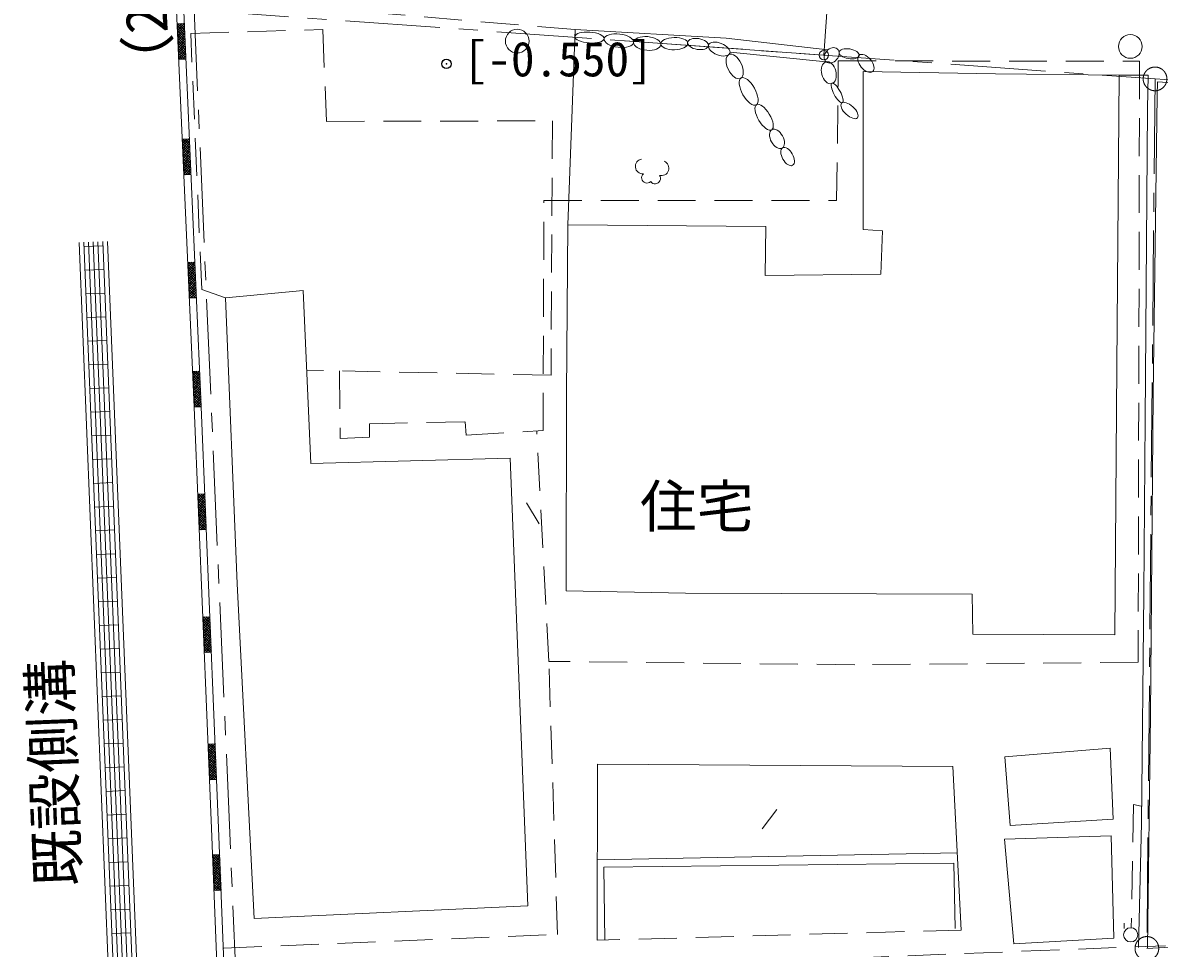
# Model space of a CAD drawing. Units: millimetres at full size, sheet at 1:400; details may follow other scales. Extents: x -117226 to 115574, y -80033 to 82367.
# Drawn here: x 31005 to 54972, y -9109 to 10407 of the extents above; entities that cross this region are included whole.
import ezdxf
from ezdxf.enums import TextEntityAlignment as Align

# ---------------------------------------------------------------- set-up
doc = ezdxf.new("R2010")
doc.units = ezdxf.units.MM
doc.header["$LTSCALE"] = 400
doc.header["$PDMODE"] = 32
doc.header["$PDSIZE"] = 200
doc.linetypes.add('CHAIN1', pattern=[8, 5, -1, 1, -1])
doc.linetypes.add('DASHED2', pattern=[3, 2, -1])
for name, color, linetype, lineweight in [('0-0_通芯', 7, 'CHAIN1', 9), ('0-8_寸法', 3, 'Continuous', 9), ('0-9_文字', 3, 'Continuous', 9), ('1-9_文字', 3, 'Continuous', 9), ('2-2_中線', 7, 'Continuous', 9), ('2-6_設備', 4, 'Continuous', 5), ('2-9_文字', 7, 'Continuous', 9), ('5-8_寸法', 7, 'Continuous', 9), ('E-1_太線', 4, 'Continuous', 5)]:
    doc.layers.add(name, color=color, linetype=linetype, lineweight=lineweight)
doc.layers.add('5-9_文字', color=2, linetype='Continuous')
doc.styles.add('ＭＳ ゴシック', font='')
doc.styles.get('ＭＳ ゴシック').set_extended_font_data('MS Gothic')

msp = doc.modelspace()

# ---------------------------------------------------------------- linework, layer by layer
at = {"layer": '0-0_通芯'}
msp.add_line((64797.2, -8551.2), (54710.8, -9112.4), dxfattribs=at)
for points in [[(35524.5, -10210.3), (34617.4, 10675.8), (54882.8, 9222.3), (54710.8, -9112.4)], [(54882.8, 9222.3), (59019.5, 8925.6), (65005.8, 8496.3)]]:
    msp.add_lwpolyline(points, dxfattribs=at)
for centre in [(54882.8, 9222.3), (54710.8, -9112.4)]:
    msp.add_circle(centre, 250, dxfattribs=at)
at = {"layer": '0-8_寸法', "color": 7}
msp.add_line((47898.8, 9723.2), (43709.5, 10023.7), dxfattribs=at)
at = {"layer": '0-8_寸法', "color": 6}
msp.add_point((47898.8, 9723.2), dxfattribs=at)
at = {"layer": '2-2_中線', "color": 4, "lineweight": 5}
for p, q in [((32194.9, 5772.5), (33463.3, -25684.8)), ((32294.9, 5776.6), (33563.2, -25680.2)), ((32694.5, 5792.7), (33962.8, -25662)), ((32794.5, 5796.7), (34062.7, -25657.4))]:
    msp.add_line(p, q, dxfattribs=at)
at = {"layer": '2-6_設備'}
for p, q in [((32393.7, 5780.6), (33525.3, -22283.4)), ((32492.6, 5784.6), (33624.1, -22279.4)), ((32591.5, 5788.5), (33723, -22275.4)), ((32693.8, 5705.8), (32298.4, 5689.9)), ((32714, 5206.3), (32318.5, 5190.3)), ((32734.1, 4706.7), (32338.6, 4690.7)), ((32754.3, 4207.1), (32358.8, 4191.1)), ((32774.4, 3707.5), (32378.9, 3691.5)), ((32794.6, 3207.9), (32399.1, 3191.9)), ((32814.7, 2708.3), (32419.2, 2692.3)), ((32834.9, 2208.7), (32439.4, 2192.7)), ((32855, 1709.1), (32459.5, 1693.1)), ((32875.1, 1209.5), (32479.6, 1193.6)), ((32895.3, 709.9), (32499.8, 694)), ((32915.4, 210.3), (32519.9, 194.4)), ((32935.6, -289.3), (32540.1, -305.2)), ((32955.7, -788.9), (32560.2, -804.8)), ((32975.9, -1288.5), (32580.4, -1304.4)), ((32996, -1788.1), (32600.5, -1804)), ((33016.1, -2287.7), (32620.6, -2303.6)), ((33036.3, -2787.3), (32640.8, -2803.2)), ((33056.4, -3286.8), (32660.9, -3302.8)), ((33076.6, -3786.4), (32681.1, -3802.4)), ((33096.7, -4286), (32701.2, -4302)), ((33116.9, -4785.6), (32721.4, -4801.6)), ((33137, -5285.2), (32741.5, -5301.2)), ((33157.1, -5784.8), (32761.6, -5800.8)), ((33177.3, -6284.4), (32781.8, -6300.4)), ((33197.4, -6784), (32801.9, -6800)), ((33217.6, -7283.6), (32822.1, -7299.5)), ((33237.7, -7783.2), (32842.2, -7799.1)), ((33257.9, -8282.8), (32862.4, -8298.7)), ((33278, -8782.4), (32882.5, -8798.3))]:
    msp.add_line(p, q, dxfattribs=at)
at = {"layer": '5-8_寸法'}
msp.add_line((47898.8, 9723.2), (48184.9, 13713), dxfattribs=at)
at = {"layer": '5-9_文字'}
msp.add_point((39940.1, 9539.1), dxfattribs=at)
at = {"layer": 'E-1_太線', "linetype": 'DASHED2'}
for p, q in [((42655.8, 10261.7), (34387.7, 10956.1)), ((54430.5, -6075.2), (54382.4, -8669.8)), ((50796.5, -8724.4), (43119.5, -8941.3)), ((35280.1, -9830.8), (55106.9, -9054.8))]:
    msp.add_line(p, q, dxfattribs=at)
at = {"layer": 'E-1_太線'}
for p, q in [((34412.8, 10390.1), (34262.9, 10383.5)), ((34301.7, 10385.2), (34264.6, 10344.7)), ((34421.1, 10203.2), (34264.6, 10346.5)), ((34354.7, 10387.5), (34267, 10291.7)), ((34407.7, 10389.9), (34269.3, 10238.7)), ((34414.9, 10342.3), (34271.7, 10185.7)), ((34418.7, 10256.2), (34278.9, 10384.2)), ((34416.4, 10309.2), (34331.9, 10386.5)), ((34414.1, 10362.2), (34384.9, 10388.9)), ((34423.4, 10150.2), (34266.9, 10293.5)), ((34425.8, 10097.2), (34269.3, 10240.5)), ((34428.1, 10044.3), (34271.6, 10187.5)), ((34417.3, 10289.3), (34274, 10132.8)), ((34430.5, 9991.3), (34274, 10134.5)), ((34432.8, 9938.3), (34276.3, 10081.5)), ((34419.6, 10236.3), (34276.4, 10079.8)), ((34422, 10183.3), (34278.7, 10026.8)), ((34424.3, 10130.3), (34281.1, 9973.8)), ((34426.7, 10077.3), (34283.4, 9920.8)), ((34435.2, 9885.3), (34278.7, 10028.5)), ((34437.5, 9832.3), (34281, 9975.5)), ((34439.9, 9779.3), (34283.3, 9922.5)), ((34442.2, 9726.3), (34285.7, 9869.5)), ((34429, 10024.3), (34285.8, 9867.8)), ((34431.4, 9971.3), (34288.1, 9814.8)), ((34433.7, 9918.3), (34290.5, 9761.8)), ((34436.1, 9865.3), (34292.8, 9708.8)), ((34444.6, 9673.3), (34288, 9816.5)), ((34425.6, 9639.8), (34290.4, 9763.6)), ((34372.6, 9637.4), (34292.7, 9710.6)), ((34319.6, 9635.1), (34295.1, 9657.6)), ((34438.4, 9812.3), (34295.2, 9655.8)), ((34296.1, 9634), (34446, 9640.7)), ((34440.8, 9759.3), (34327.4, 9635.4)), ((34443.1, 9706.4), (34380.3, 9637.8)), ((34445.5, 9653.4), (34433.3, 9640.1)), ((45921.2, 9787.9), (47945.8, 9582.4)), ((34520.6, 7956.9), (34370.7, 7950.2)), ((34409.5, 7952), (34372.4, 7911.5)), ((34528.9, 7770), (34372.4, 7913.2)), ((34462.5, 7954.3), (34374.8, 7858.5)), ((34515.5, 7956.7), (34377.1, 7805.5)), ((34526.5, 7823), (34386.7, 7951)), ((34524.2, 7876), (34439.7, 7953.3)), ((34521.8, 7929), (34492.7, 7955.6)), ((34531.2, 7717), (34374.7, 7860.2)), ((34533.6, 7664), (34377, 7807.3)), ((34535.9, 7611), (34379.4, 7754.3)), ((34522.7, 7909), (34379.5, 7752.5)), ((34538.3, 7558), (34381.7, 7701.3)), ((34525.1, 7856), (34381.8, 7699.5)), ((34527.4, 7803), (34384.2, 7646.5)), ((34529.8, 7750.1), (34386.5, 7593.5)), ((34532.1, 7697.1), (34388.9, 7540.5)), ((34540.6, 7505), (34384.1, 7648.3)), ((34543, 7452), (34386.4, 7595.3)), ((34545.3, 7399), (34388.8, 7542.3)), ((34547.7, 7346), (34391.1, 7489.3)), ((34534.5, 7644.1), (34391.2, 7487.5)), ((34550, 7293), (34393.5, 7436.3)), ((34536.8, 7591.1), (34393.6, 7434.5)), ((34539.2, 7538.1), (34395.9, 7381.6)), ((34541.5, 7485.1), (34398.3, 7328.6)), ((34543.8, 7432.1), (34400.6, 7275.6)), ((34552.4, 7240.1), (34395.8, 7383.3)), ((34533.4, 7206.5), (34398.2, 7330.3)), ((34480.4, 7204.2), (34400.5, 7277.3)), ((34546.2, 7379.1), (34402.9, 7222.6)), ((34427.4, 7201.8), (34402.9, 7224.3)), ((34403.9, 7200.8), (34553.8, 7207.4)), ((34548.5, 7326.1), (34435.1, 7202.2)), ((34550.9, 7273.1), (34488.1, 7204.5)), ((34553.2, 7220.1), (34541.1, 7206.9)), ((34635.7, 5357.9), (34485.8, 5351.3)), ((34644, 5171.1), (34487.5, 5314.3)), ((34524.6, 5353), (34487.6, 5312.5)), ((34577.6, 5355.4), (34489.9, 5259.6)), ((34630.6, 5357.7), (34492.2, 5206.6)), ((34637.8, 5310.1), (34494.6, 5153.6)), ((34641.7, 5224), (34501.8, 5352)), ((34639.3, 5277), (34554.8, 5354.4)), ((34637, 5330), (34607.8, 5356.7)), ((34646.4, 5118.1), (34489.8, 5261.3)), ((34648.7, 5065.1), (34492.2, 5208.3)), ((34651, 5012.1), (34494.5, 5155.3)), ((34640.2, 5257.1), (34496.9, 5100.6)), ((34653.4, 4959.1), (34496.9, 5102.3)), ((34655.7, 4906.1), (34499.2, 5049.3)), ((34642.5, 5204.1), (34499.3, 5047.6)), ((34644.9, 5151.1), (34501.6, 4994.6)), ((34647.2, 5098.1), (34504, 4941.6)), ((34649.6, 5045.1), (34506.3, 4888.6)), ((34658.1, 4853.1), (34501.6, 4996.3)), ((34660.4, 4800.1), (34503.9, 4943.3)), ((34662.8, 4747.1), (34506.3, 4890.4)), ((34665.1, 4694.1), (34508.6, 4837.4)), ((34651.9, 4992.1), (34508.7, 4835.6)), ((34654.3, 4939.1), (34511, 4782.6)), ((34656.6, 4886.1), (34513.4, 4729.6)), ((34659, 4833.2), (34515.7, 4676.6)), ((34667.5, 4641.1), (34511, 4784.4)), ((34648.5, 4607.6), (34513.3, 4731.4)), ((34595.5, 4605.3), (34515.6, 4678.4)), ((34542.6, 4602.9), (34518, 4625.4)), ((34661.3, 4780.2), (34518.1, 4623.6)), ((34519, 4601.9), (34668.9, 4608.5)), ((34663.7, 4727.2), (34550.3, 4603.2)), ((34666, 4674.2), (34603.3, 4605.6)), ((34668.4, 4621.2), (34656.2, 4607.9)), ((34737.6, 3059.2), (34587.7, 3052.6)), ((34745.8, 2872.3), (34589.3, 3015.6)), ((34626.4, 3054.3), (34589.4, 3013.8)), ((34748.2, 2819.3), (34591.6, 2962.6)), ((34679.4, 3056.6), (34591.7, 2960.8)), ((34750.5, 2766.3), (34594, 2909.6)), ((34732.4, 3059), (34594.1, 2907.8)), ((34739.7, 3011.4), (34596.4, 2854.8)), ((34742, 2958.4), (34598.8, 2801.8)), ((34744.4, 2905.4), (34601.1, 2748.8)), ((34743.5, 2925.3), (34603.7, 3053.3)), ((34741.1, 2978.3), (34656.6, 3055.6)), ((34738.8, 3031.3), (34709.6, 3058)), ((34752.9, 2713.3), (34596.3, 2856.6)), ((34755.2, 2660.3), (34598.7, 2803.6)), ((34757.6, 2607.3), (34601, 2750.6)), ((34759.9, 2554.4), (34603.4, 2697.6)), ((34746.7, 2852.4), (34603.5, 2695.9)), ((34762.3, 2501.4), (34605.7, 2644.6)), ((34749.1, 2799.4), (34605.8, 2642.9)), ((34751.4, 2746.4), (34608.2, 2589.9)), ((34753.8, 2693.4), (34610.5, 2536.9)), ((34756.1, 2640.4), (34612.9, 2483.9)), ((34764.6, 2448.4), (34608.1, 2591.6)), ((34767, 2395.4), (34610.4, 2538.6)), ((34769.3, 2342.4), (34612.8, 2485.6)), ((34750.4, 2308.9), (34615.1, 2432.6)), ((34758.4, 2587.4), (34615.2, 2430.9)), ((34760.8, 2534.4), (34617.5, 2377.9)), ((34763.1, 2481.4), (34619.9, 2324.9)), ((34765.5, 2428.4), (34652.1, 2304.5)), ((34697.4, 2306.5), (34617.5, 2379.6)), ((34644.4, 2304.2), (34619.8, 2326.6)), ((34620.9, 2303.1), (34770.7, 2309.8)), ((34767.8, 2375.4), (34705.1, 2306.9)), ((34770.2, 2322.4), (34758.1, 2309.2)), ((34846.4, 470.5), (34696.5, 464.3)), ((34854.1, 283.5), (34698, 427.3)), ((34735.2, 465.9), (34698.1, 425.5)), ((34788.2, 468.1), (34700.2, 372.5)), ((34856.2, 230.5), (34700.2, 374.3)), ((34858.4, 177.5), (34702.3, 321.3)), ((34841.2, 470.3), (34702.4, 319.5)), ((34860.6, 124.5), (34704.5, 268.3)), ((34848.3, 422.6), (34704.6, 266.5)), ((34850.5, 369.6), (34706.8, 213.5)), ((34852.7, 316.6), (34709, 160.5)), ((34854.9, 263.6), (34711.1, 107.5)), ((34851.9, 336.5), (34712.5, 465)), ((34849.7, 389.5), (34765.5, 467.1)), ((34847.5, 442.5), (34818.5, 469.3)), ((41630.4, 280.2), (41898.8, -161.4)), ((34862.8, 71.5), (34706.7, 215.3)), ((34865, 18.5), (34708.9, 162.3)), ((34867.1, -34.5), (34711.1, 109.3)), ((34869.3, -87.5), (34713.2, 56.3)), ((34857.1, 210.6), (34713.3, 54.5)), ((34871.5, -140.5), (34715.4, 3.3)), ((34859.2, 157.6), (34715.5, 1.5)), ((34861.4, 104.6), (34717.7, -51.5)), ((34863.6, 51.6), (34719.9, -104.5)), ((34873.7, -193.5), (34717.6, -49.7)), ((34875.9, -246.5), (34719.8, -102.7)), ((34865.8, -1.4), (34722, -157.5)), ((34856.8, -279.9), (34722, -155.7)), ((34803.8, -282.1), (34724.1, -208.7)), ((34868, -54.4), (34724.2, -210.5)), ((34870.1, -107.4), (34726.4, -263.5)), ((34872.3, -160.4), (34758.5, -284)), ((34874.5, -213.4), (34811.5, -281.8)), ((34750.8, -284.3), (34726.3, -261.7)), ((34727.3, -285.2), (34877.2, -279.1)), ((34876.7, -266.4), (34864.5, -279.6)), ((34952.8, -2118), (34802.9, -2124.2)), ((34841.7, -2122.6), (34804.5, -2162.9)), ((34894.7, -2120.4), (34806.7, -2215.9)), ((34947.7, -2118.2), (34808.8, -2268.9)), ((34958.3, -2251.9), (34818.9, -2123.5)), ((34956.1, -2198.9), (34871.9, -2121.3)), ((34954, -2145.9), (34924.9, -2119.1)), ((34960.5, -2304.9), (34804.4, -2161.2)), ((34962.7, -2357.9), (34806.6, -2214.2)), ((34964.8, -2410.9), (34808.8, -2267.2)), ((34954.8, -2165.9), (34811, -2321.9)), ((34967, -2463.9), (34811, -2320.2)), ((34969.2, -2516.9), (34813.1, -2373.2)), ((34957, -2218.9), (34813.2, -2374.9)), ((34959.1, -2271.9), (34815.4, -2427.9)), ((34961.3, -2324.9), (34817.6, -2480.9)), ((34963.5, -2377.9), (34819.7, -2533.9)), ((34971.4, -2569.9), (34815.3, -2426.2)), ((34973.6, -2622.9), (34817.5, -2479.2)), ((34975.7, -2675.9), (34819.7, -2532.2)), ((34965.7, -2430.9), (34821.9, -2586.9)), ((34977.9, -2728.9), (34821.9, -2585.2)), ((34967.8, -2483.9), (34824.1, -2639.9)), ((34970, -2536.9), (34826.3, -2692.9)), ((34972.2, -2589.9), (34828.5, -2745.9)), ((34980.1, -2781.9), (34824, -2638.2)), ((34982.3, -2834.9), (34826.2, -2691.2)), ((34963.2, -2868.4), (34828.4, -2744.2)), ((34974.4, -2642.9), (34830.6, -2798.9)), ((34910.2, -2870.6), (34830.6, -2797.2)), ((34857.2, -2872.7), (34832.7, -2850.2)), ((34976.6, -2695.9), (34832.8, -2851.9)), ((34833.7, -2873.7), (34983.6, -2867.5)), ((34978.7, -2748.9), (34864.9, -2872.4)), ((34980.9, -2801.9), (34917.9, -2870.2)), ((34983.1, -2854.9), (34970.9, -2868.1)), ((35063.1, -4799.6), (34913.2, -4805.7)), ((34951.9, -4804.1), (34914.7, -4844.5)), ((35070.8, -4986.5), (34914.7, -4842.8)), ((35004.9, -4802), (34916.9, -4897.5)), ((35072.9, -5039.5), (34916.9, -4895.8)), ((35075.1, -5092.5), (34919, -4948.8)), ((35057.9, -4799.8), (34919.1, -4950.5)), ((35077.3, -5145.5), (34921.2, -5001.8)), ((35065, -4847.4), (34921.3, -5003.5)), ((35067.2, -4900.4), (34923.5, -5056.5)), ((35069.4, -4953.4), (34925.6, -5109.5)), ((35071.6, -5006.4), (34927.8, -5162.5)), ((35068.6, -4933.5), (34929.1, -4805.1)), ((35066.4, -4880.5), (34982.1, -4802.9)), ((35064.2, -4827.5), (35035.1, -4800.7)), ((35079.5, -5198.5), (34923.4, -5054.8)), ((35081.6, -5251.5), (34925.6, -5107.8)), ((35083.8, -5304.5), (34927.8, -5160.8)), ((35086, -5357.5), (34929.9, -5213.8)), ((35073.7, -5059.4), (34930, -5215.5)), ((35088.2, -5410.5), (34932.1, -5266.8)), ((35075.9, -5112.4), (34932.2, -5268.5)), ((35078.1, -5165.4), (34934.4, -5321.5)), ((35080.3, -5218.4), (34936.5, -5374.5)), ((35082.5, -5271.4), (34938.7, -5427.5)), ((43119.5, -8941.3), (43126.9, -5229.7)), ((35090.4, -5463.5), (34934.3, -5319.8)), ((35092.5, -5516.5), (34936.5, -5372.8)), ((35073.5, -5550), (34938.6, -5425.8)), ((35020.5, -5552.1), (34940.8, -5478.8)), ((35084.6, -5324.4), (34940.9, -5480.5)), ((35086.8, -5377.4), (34943.1, -5533.5)), ((35089, -5430.4), (34975.2, -5554)), ((35091.2, -5483.4), (35028.2, -5551.8)), ((34967.5, -5554.3), (34943, -5531.8)), ((34944, -5555.3), (35093.9, -5549.1)), ((35093.4, -5536.4), (35081.2, -5549.6)), ((46908.4, -6180.3), (46597.9, -6593.4)), ((54591.7, -6114), (54430.5, -6075.2)), ((35160.9, -7135.7), (35011, -7142.4)), ((35169.1, -7322.6), (35012.6, -7179.4)), ((35049.7, -7140.6), (35012.7, -7181.1)), ((35102.7, -7138.3), (35015, -7234.1)), ((35155.7, -7135.9), (35017.4, -7287.1)), ((35163, -7183.6), (35019.7, -7340.1)), ((35166.8, -7269.6), (35027, -7141.6)), ((35164.4, -7216.6), (35080, -7139.3)), ((35162.1, -7163.6), (35133, -7137)), ((43122.9, -7241.5), (50714.6, -7094)), ((35171.5, -7375.6), (35015, -7232.3)), ((35173.8, -7428.6), (35017.3, -7285.3)), ((35176.2, -7481.6), (35019.7, -7338.3)), ((35178.5, -7534.6), (35022, -7391.3)), ((35165.3, -7236.6), (35022.1, -7393.1)), ((35167.7, -7289.6), (35024.4, -7446.1)), ((35170, -7342.5), (35026.8, -7499.1)), ((35172.4, -7395.5), (35029.1, -7552.1)), ((35180.9, -7587.6), (35024.3, -7444.3)), ((35183.2, -7640.6), (35026.7, -7497.3)), ((35185.5, -7693.6), (35029, -7550.3)), ((35187.9, -7746.6), (35031.4, -7603.3)), ((35174.7, -7448.5), (35031.5, -7605.1)), ((35190.2, -7799.6), (35033.7, -7656.3)), ((35177.1, -7501.5), (35033.8, -7658.1)), ((35179.4, -7554.5), (35036.1, -7711)), ((35181.7, -7607.5), (35038.5, -7764)), ((35184.1, -7660.5), (35040.8, -7817)), ((35192.6, -7852.5), (35036.1, -7709.3)), ((35173.6, -7886.1), (35038.4, -7762.3)), ((35120.7, -7888.4), (35040.8, -7815.3)), ((35067.7, -7890.8), (35043.1, -7868.3)), ((35186.4, -7713.5), (35043.2, -7870)), ((35044.1, -7891.8), (35194, -7885.2)), ((35188.8, -7766.5), (35075.4, -7890.4)), ((35191.1, -7819.5), (35128.4, -7888.1)), ((35193.5, -7872.5), (35181.3, -7885.7)), ((54229.4, -8695), (54235.3, -8577.2))]:
    msp.add_line(p, q, dxfattribs=at)
for points in [[(33510.1, -42809.8), (35599.6, -41787.7), (36536.4, -41335.1), (36330.3, -36637.9), (36026.4, -29315.9), (35614.6, -21098.9), (35398.7, -17067.8), (34986.2, -6582.6), (34620.8, 2303.4), (34229.4, 11140.9)], [(33574.7, -42945.2), (35665.5, -41922.5), (36690.5, -41427.3), (36480.2, -36631.6), (36176.3, -29309.5), (35764.5, -21091.5), (35548.5, -17060.5), (35136.1, -6576.2), (34770.7, 2309.8), (34380.2, 11126)], [(42497.5, 6147), (42655.8, 10261.7), (45841.3, 10082.2), (47984.3, 9834.2)], [(54531.7, -9092.3), (54599.5, -6473.6), (54644.8, -1622.8), (54676.6, 2036.6), (54725.5, 8589), (54734.9, 9299.4), (54127.1, 9298.8)], [(54721.7, -9102.4), (54790.2, -4193.6), (54841, 2558.2), (54927.2, 8872.7), (54938, 9157.9), (56760.5, 9043.7), (58366.1, 8966.4), (58297.9, 8452.7), (55252.2, 8823.2), (55269.5, 8032.1), (56650.7, 7934.1), (61203.1, 7815.4), (64608.8, 7739.5), (58297.9, 8452.7)], [(43126.9, -5229.7), (50619, -5278.6), (50796.5, -8724.4)], [(43278.8, -8936.2), (43258.7, -7398.3), (50640.9, -7312.3), (50669.3, -8694.4)]]:
    msp.add_lwpolyline(points, dxfattribs=at)
at = {"layer": 'E-1_太線', "linetype": 'DASHED2'}
for points in [[(35281.5, 4609.1), (34780.8, 4778.6), (34548.3, 10181.1), (37332.6, 10263.7), (37409.6, 8325.8), (42176.8, 8338), (42145.1, 2972), (36990.2, 3081.3)], [(37685, 3066.6), (37700, 1640.7), (38316.9, 1669.2), (38319.1, 1950.2), (40331.9, 1994.1), (40355.1, 1710.6), (41976.4, 1805.9), (41995.7, 6656.4), (48168.9, 6659.6), (48204.1, 9602.4), (54555.7, 9594.8), (54527, -3077.2), (48550.7, -3130.1), (42100.9, -3059.7), (41845.3, 1798.2)], [(35248, -9106.2), (42281.4, -8815.8), (42100.9, -3059.7)]]:
    msp.add_lwpolyline(points, dxfattribs=at)
at = {"layer": 'E-1_太線'}
for points in [[(42497.5, 6147), (46678.4, 6109), (46664.1, 5080.3), (49098.9, 5103.9), (49136.8, 6016.8), (48729.3, 6048.3), (48726.1, 9380), (51516.9, 9331), (54127.1, 9298.8), (54076, 3163), (54037.1, -2499.6), (51039.3, -2483.2), (51027.1, -1640.5), (44984.3, -1620.1), (42468.3, -1575.8), (42471.8, 2573)], [(35883.3, -8479.1), (35523.7, -1425.7), (35281.5, 4609.1), (36915.9, 4761.4), (37077.3, 1111.2), (41286, 1227.1), (41657.1, -8215.1)], [(51825.5, -6517.1), (51715.2, -5071.2), (53938.3, -4892), (54000.5, -6385.2)], [(51908.5, -9015.1), (51709.8, -6809.3), (53957.1, -6736.6), (54013, -8893.5)]]:
    msp.add_lwpolyline(points, close=True, dxfattribs=at)
for centre, radius in [((41433.8, 10019.5), 250), ((54362.6, 9906.6), 250), ((54370.6, -8827.1), 150)]:
    msp.add_circle(centre, radius, dxfattribs=at)
for centre, radius, start, end in [((44080.7, 7378.3), 157.5, 100.43099, 274.43681), ((44473.5, 7339.5), 157.5, 254.2695, 68.27532), ((44168.9, 7138.3), 112.5, 132.50279, 314.14571), ((44340, 7121.4), 112.5, 214.5606, 36.20353)]:
    msp.add_arc(centre, radius, start, end, dxfattribs=at)
for centre, major_axis, ratio in [((42958.6, 10094.7), (308.3, -22.1), 0.370951), ((43577.2, 10029), (311.1, -38.2), 0.448792), ((44173.8, 9969.5), (285.5, -21.6), 0.50254), ((44744.8, 9965.7), (285.5, 6.9), 0.450571), ((45245.7, 9958), (219.6, -35.2), 0.520048), ((45691.2, 9851), (225.4, -87.8), 0.521504), ((48064.1, 9719.4), (118.2, 137), 0.762421), ((48430.9, 9752.3), (211.3, -36), 0.476617), ((46019, 9484.3), (122.8, -250.7), 0.533799), ((48003.7, 9352.8), (58.3, -229.5), 0.640297), ((48786.2, 9549.2), (143.3, -172.8), 0.561941), ((46313.4, 8957.5), (158.8, -284), 0.426734), ((48179.1, 8926.7), (109.2, -203.7), 0.306032), ((46639.8, 8413.2), (159.4, -265.8), 0.411431), ((48439.5, 8556.1), (167.4, -155.2), 0.462758), ((46911.1, 7955.7), (107, -195.1), 0.5888), ((47134.9, 7584.5), (104.9, -184.1), 0.539285)]:
    msp.add_ellipse(centre, major_axis=major_axis, ratio=ratio, dxfattribs=at)

# ---------------------------------------------------------------- texts
at = {"layer": '0-9_文字', "style": 'ＭＳ ゴシック'}
msp.add_text('（2.298）', height=879.8, rotation=92.996, dxfattribs=at).set_placement((34391.7, 9011.5), align=Align.BOTTOM_LEFT)
at = {"layer": '1-9_文字', "style": 'ＭＳ ゴシック'}
msp.add_text('住宅', height=879.8, dxfattribs=at).set_placement((44020.1, -492.9), align=Align.BOTTOM_LEFT)
at = {"layer": '2-9_文字', "color": 3, "style": 'ＭＳ ゴシック'}
msp.add_text('既設側溝', height=879.8, rotation=92.309, dxfattribs=at).set_placement((32459.9, -7779.6), align=Align.BOTTOM_LEFT)
at = {"layer": '5-9_文字', "style": 'ＭＳ ゴシック'}
msp.add_text('[-0.550]', height=733.1, dxfattribs=at).set_placement((40302.3, 9055), align=Align.BOTTOM_LEFT)

doc.saveas('drawing.dxf')
